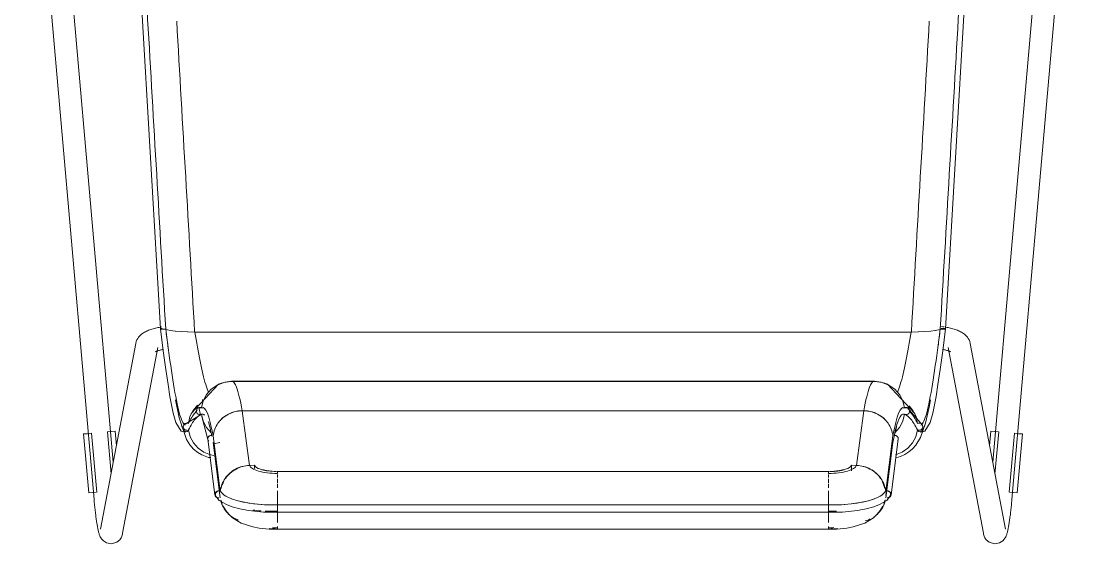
# Model space of a CAD drawing. Header units: millimetres. Extents: x 79795 to 317870, y -36033 to 97293.
# Drawn here: x 159532 to 160101, y 21990 to 22269 of the extents above; entities that cross this region are included whole.
import ezdxf

# ---------------------------------------------------------------- set-up
doc = ezdxf.new("R2010")
doc.units = ezdxf.units.MM
doc.header["$MEASUREMENT"] = 0
doc.layers.add('I-FURN', color=8, linetype='CONTINUOUS', lineweight=9)

msp = doc.modelspace()

# ---------------------------------------------------------------- linework, layer by layer
at = {"layer": 'I-FURN'}
for p, q in [((159532.19, 22456.9), (159571.14, 22013.58)), ((159581.43, 22033.6), (159544.15, 22457.95)), ((160089.34, 22457.95), (160052.04, 22033.45)), ((160062.34, 22013.58), (160101.29, 22456.9)), ((159606.62, 22104.87), (159587.34, 22436.77)), ((160026.86, 22104.87), (160046.15, 22436.77)), ((159599.23, 22103.59), (159599.79, 22103.85)), ((159599.79, 22103.85), (159600.36, 22104.08)), ((159600.36, 22104.08), (159600.95, 22104.3)), ((159600.95, 22104.3), (159601.54, 22104.51)), ((159601.54, 22104.51), (159602.14, 22104.7)), ((159602.14, 22104.7), (159602.76, 22104.88)), ((159602.76, 22104.88), (159603.39, 22105.06)), ((159603.39, 22105.06), (159604.03, 22105.22)), ((159604.03, 22105.22), (159604.69, 22105.37)), ((159604.69, 22105.37), (159605.36, 22105.51)), ((159605.36, 22105.51), (159606.04, 22105.65)), ((159606.04, 22105.65), (159606.73, 22105.77)), ((159606.62, 22104.87), (159606.69, 22104.92)), ((159606.69, 22104.92), (159606.63, 22104.87)), ((159606.63, 22104.86), (159608.18, 22093.01)), ((159606.73, 22105.77), (159607.43, 22105.89)), ((159607.16, 22105.01), (159606.87, 22104.97)), ((159606.87, 22104.97), (159607.16, 22105.01)), ((159606.89, 22104.76), (159607.19, 22104.72)), ((159607.19, 22104.72), (159606.89, 22104.76)), ((159607.54, 22105.05), (159607.16, 22105.01)), ((159607.16, 22105.01), (159607.54, 22105.05)), ((159607.19, 22104.72), (159607.58, 22104.68)), ((159607.57, 22104.68), (159607.19, 22104.72)), ((159608.03, 22104.66), (159607.57, 22104.68)), ((159607.58, 22104.68), (159608.03, 22104.66)), ((159608.03, 22104.66), (159608.52, 22104.65)), ((159608.52, 22104.65), (159608.03, 22104.66)), ((159608.52, 22104.65), (159609.02, 22104.66)), ((159609.02, 22104.66), (159608.52, 22104.65)), ((159609.02, 22104.66), (159609.49, 22104.68)), ((159609.49, 22104.68), (159609.02, 22104.66)), ((159609.49, 22104.68), (159610.39, 22104.28)), ((159610.39, 22104.28), (159609.49, 22104.68)), ((159610.39, 22104.28), (159612.14, 22103.91)), ((159612.13, 22103.91), (159610.39, 22104.28)), ((159612.14, 22103.91), (159614.64, 22103.6)), ((159614.6, 22103.6), (159612.14, 22103.91)), ((160018.85, 22103.6), (160021.34, 22103.91)), ((160021.34, 22103.91), (160018.88, 22103.6)), ((160021.34, 22103.91), (160023.09, 22104.28)), ((160023.09, 22104.28), (160021.35, 22103.91)), ((160023.09, 22104.28), (160023.99, 22104.68)), ((160023.99, 22104.68), (160023.09, 22104.28)), ((160023.99, 22104.68), (160024.46, 22104.66)), ((160024.46, 22104.66), (160023.99, 22104.68)), ((160024.46, 22104.66), (160024.96, 22104.65)), ((160024.96, 22104.65), (160024.46, 22104.66)), ((160025, 22105.08), (160024.5, 22105.08)), ((160024.5, 22105.08), (160025, 22105.08)), ((160025.33, 22106), (160024.61, 22106.1)), ((160024.96, 22104.65), (160025.45, 22104.66)), ((160025.46, 22104.66), (160024.96, 22104.65)), ((160025.49, 22105.07), (160025, 22105.08)), ((160025, 22105.08), (160025.49, 22105.07)), ((160026.86, 22104.86), (160025.3, 22093.01)), ((160026.05, 22105.89), (160025.33, 22106)), ((160025.45, 22104.66), (160025.91, 22104.68)), ((160025.91, 22104.68), (160025.46, 22104.66)), ((160025.94, 22105.05), (160025.49, 22105.07)), ((160025.49, 22105.07), (160025.94, 22105.05)), ((160025.91, 22104.68), (160026.29, 22104.72)), ((160026.3, 22104.72), (160025.91, 22104.68)), ((160026.32, 22105.01), (160025.94, 22105.05)), ((160025.94, 22105.05), (160026.32, 22105.01)), ((160026.29, 22104.72), (160026.59, 22104.76)), ((160026.6, 22104.76), (160026.3, 22104.72)), ((160026.61, 22104.97), (160026.32, 22105.01)), ((160026.32, 22105.01), (160026.61, 22104.97)), ((160026.59, 22104.76), (160026.78, 22104.81)), ((160026.79, 22104.81), (160026.6, 22104.76)), ((160026.79, 22104.92), (160026.61, 22104.97)), ((160026.61, 22104.97), (160026.8, 22104.92)), ((160027.45, 22105.65), (160026.75, 22105.77)), ((160026.78, 22104.81), (160026.86, 22104.86)), ((160026.86, 22104.87), (160026.79, 22104.92)), ((160026.86, 22104.87), (160026.79, 22104.81)), ((160026.8, 22104.92), (160026.86, 22104.87)), ((160028.13, 22105.51), (160027.45, 22105.65)), ((160028.8, 22105.37), (160028.13, 22105.51)), ((160029.45, 22105.22), (160028.8, 22105.37)), ((160030.1, 22105.06), (160029.45, 22105.22)), ((160030.73, 22104.88), (160030.1, 22105.06)), ((160031.34, 22104.7), (160030.73, 22104.88)), ((160031.95, 22104.51), (160031.34, 22104.7)), ((160032.54, 22104.3), (160031.95, 22104.51)), ((160033.12, 22104.08), (160032.54, 22104.3)), ((160033.69, 22103.85), (160033.12, 22104.08)), ((160034.25, 22103.59), (160033.69, 22103.85)), ((159593.69, 22098.01), (159594.06, 22098.9)), ((159594.06, 22098.9), (159594.49, 22099.69)), ((159594.49, 22099.69), (159594.98, 22100.38)), ((159594.98, 22100.38), (159595.49, 22100.98)), ((159595.49, 22100.98), (159596.01, 22101.49)), ((159596.01, 22101.49), (159596.54, 22101.95)), ((159596.54, 22101.95), (159597.07, 22102.35)), ((159597.07, 22102.35), (159597.61, 22102.71)), ((159597.61, 22102.71), (159598.15, 22103.03)), ((159598.15, 22103.03), (159598.68, 22103.32)), ((159598.68, 22103.32), (159599.23, 22103.59)), ((159617.69, 22103.36), (159614.63, 22103.6)), ((159614.64, 22103.6), (159617.74, 22103.36)), ((159617.74, 22103.36), (159621.27, 22103.21)), ((159621.21, 22103.21), (159617.74, 22103.36)), ((159621.27, 22103.21), (159625.04, 22103.15)), ((159624.96, 22103.15), (159621.27, 22103.21)), ((159625.04, 22103.15), (160008.44, 22103.15)), ((160007.34, 22103.15), (159625.04, 22103.15)), ((160008.44, 22103.15), (160012.21, 22103.21)), ((160012.21, 22103.21), (160008.52, 22103.15)), ((160012.21, 22103.21), (160015.75, 22103.36)), ((160015.75, 22103.36), (160012.27, 22103.21)), ((160015.75, 22103.36), (160018.85, 22103.6)), ((160018.85, 22103.6), (160015.79, 22103.36)), ((160034.8, 22103.32), (160034.25, 22103.59)), ((160035.34, 22103.03), (160034.8, 22103.32)), ((160035.88, 22102.71), (160035.34, 22103.03)), ((160036.41, 22102.35), (160035.88, 22102.71)), ((160036.95, 22101.95), (160036.41, 22102.35)), ((160037.48, 22101.49), (160036.95, 22101.95)), ((160038, 22100.98), (160037.48, 22101.49)), ((160038.51, 22100.38), (160038, 22100.98)), ((160038.99, 22099.69), (160038.51, 22100.38)), ((160039.43, 22098.9), (160038.99, 22099.69)), ((160039.79, 22098.01), (160039.43, 22098.9)), ((159593.43, 22097.02), (159574.62, 21997.73)), ((159586.41, 21995.49), (159605.22, 22094.79)), ((159593.43, 22097.02), (159593.69, 22098.01)), ((159604, 22092.56), (159604.03, 22092.57)), ((159604.03, 22092.57), (159604.1, 22092.61)), ((159604.1, 22092.61), (159604.19, 22092.66)), ((159604.19, 22092.66), (159604.34, 22092.74)), ((159604.34, 22092.74), (159604.54, 22092.82)), ((159604.54, 22092.82), (159604.77, 22092.92)), ((159604.77, 22092.92), (159605.04, 22093.02)), ((159605.04, 22093.02), (159605.34, 22093.13)), ((159605.34, 22093.13), (159605.68, 22093.23)), ((159605.68, 22093.23), (159606.04, 22093.34)), ((159606.04, 22093.34), (159606.44, 22093.45)), ((159606.44, 22093.45), (159606.86, 22093.56)), ((159606.86, 22093.56), (159607.3, 22093.66)), ((159607.3, 22093.66), (159607.77, 22093.76)), ((159607.77, 22093.76), (159608.27, 22093.86)), ((159608.18, 22093.01), (159609.54, 22083.08)), ((160025.3, 22093.01), (160023.95, 22083.08)), ((160025.71, 22093.76), (160025.22, 22093.86)), ((160026.18, 22093.66), (160025.71, 22093.76)), ((160026.63, 22093.56), (160026.18, 22093.66)), ((160027.05, 22093.45), (160026.63, 22093.56)), ((160027.44, 22093.34), (160027.05, 22093.45)), ((160027.81, 22093.23), (160027.44, 22093.34)), ((160028.14, 22093.13), (160027.81, 22093.23)), ((160028.45, 22093.02), (160028.14, 22093.13)), ((160028.26, 22094.79), (160047.07, 21995.49)), ((160028.72, 22092.92), (160028.45, 22093.02)), ((160028.95, 22092.82), (160028.72, 22092.92)), ((160029.14, 22092.74), (160028.95, 22092.82)), ((160029.3, 22092.66), (160029.14, 22092.74)), ((160029.38, 22092.61), (160029.3, 22092.66)), ((160029.46, 22092.57), (160029.38, 22092.61)), ((160029.48, 22092.56), (160029.46, 22092.57)), ((160040.05, 22097.02), (160039.79, 22098.01)), ((160058.86, 21997.73), (160040.05, 22097.02)), ((159609.54, 22083.08), (159610.72, 22075.06)), ((160023.95, 22083.08), (160022.77, 22075.06)), ((159636.67, 22074.63), (159641.14, 22076.36)), ((159636.99, 22074.8), (159640.56, 22076.17)), ((159640.56, 22076.17), (159636.99, 22074.81)), ((159637.77, 22075.23), (159639.7, 22075.93)), ((159644.35, 22076.65), (159640.56, 22076.17)), ((159640.56, 22076.17), (159644.35, 22076.64)), ((159641.14, 22076.36), (159644.89, 22076.8)), ((159644.35, 22076.65), (159989.13, 22076.65)), ((159989.13, 22076.65), (159644.35, 22076.65)), ((159683.8, 22076.8), (159644.89, 22076.8)), ((159988.6, 22076.8), (159683.8, 22076.8)), ((159992.34, 22076.36), (159988.6, 22076.8)), ((159992.93, 22076.17), (159989.13, 22076.65)), ((159989.13, 22076.64), (159992.92, 22076.17)), ((159996.81, 22074.63), (159992.34, 22076.36)), ((159992.92, 22076.17), (159996.49, 22074.8)), ((159996.5, 22074.81), (159992.93, 22076.17)), ((159995.71, 22075.23), (159993.79, 22075.93)), ((159610.72, 22075.06), (159611.75, 22068.74)), ((159623.17, 22059.53), (159637.77, 22075.23)), ((159631.34, 22069.76), (159629.59, 22066.37)), ((159629.6, 22066.37), (159631.35, 22069.76)), ((159633.85, 22072.64), (159631.34, 22069.76)), ((159631.35, 22069.76), (159633.86, 22072.63)), ((159636.99, 22074.81), (159633.85, 22072.64)), ((159633.86, 22072.63), (159636.99, 22074.8)), ((160010.31, 22059.53), (159995.71, 22075.23)), ((159996.49, 22074.8), (159999.63, 22072.63)), ((159999.63, 22072.64), (159996.5, 22074.81)), ((160002.14, 22069.76), (159999.63, 22072.64)), ((159999.63, 22072.63), (160002.14, 22069.76)), ((160002.14, 22069.76), (160003.89, 22066.37)), ((160003.89, 22066.37), (160002.14, 22069.76)), ((160022.77, 22075.06), (160021.73, 22068.74)), ((159611.75, 22068.74), (159613.56, 22059.73)), ((159614.73, 22066.95), (159616.64, 22057.29)), ((159626.52, 22064.04), (159624.11, 22061.2)), ((159624.12, 22061.2), (159626.52, 22064.04)), ((159629.59, 22066.37), (159628.7, 22062.66)), ((160004.79, 22062.66), (160003.89, 22066.37)), ((160018.02, 22062.89), (160018.75, 22066.95)), ((160021.73, 22068.74), (160019.93, 22059.73)), ((159613.56, 22059.73), (159614.96, 22054.73)), ((159619.06, 22053.34), (159628.45, 22059.05)), ((159624.11, 22061.2), (159622.47, 22057.88)), ((159622.48, 22057.88), (159624.12, 22061.2)), ((159625.86, 22060.9), (159625.93, 22061.39)), ((159625.92, 22061.39), (159625.86, 22060.9)), ((159625.93, 22060.41), (159625.86, 22060.9)), ((159625.86, 22060.9), (159625.92, 22060.41)), ((159626.11, 22061.85), (159625.92, 22061.39)), ((159625.92, 22060.41), (159626.11, 22059.95)), ((159625.93, 22061.39), (159626.12, 22061.85)), ((159626.12, 22059.95), (159625.93, 22060.41)), ((159626.41, 22062.26), (159626.11, 22061.85)), ((159626.11, 22059.95), (159626.41, 22059.55)), ((159626.12, 22061.85), (159626.41, 22062.26)), ((159626.41, 22059.55), (159626.12, 22059.95)), ((159626.41, 22062.26), (159626.79, 22062.57)), ((159626.79, 22062.57), (159626.41, 22062.26)), ((159626.79, 22059.23), (159626.41, 22059.55)), ((159626.41, 22059.55), (159626.79, 22059.23)), ((159626.79, 22062.57), (159627.24, 22062.77)), ((159627.24, 22062.77), (159626.79, 22062.57)), ((159627.24, 22059.03), (159626.79, 22059.23)), ((159626.79, 22059.23), (159627.24, 22059.03)), ((159626.89, 22062.62), (159629.77, 22062.67)), ((159627.18, 22062.76), (159628.02, 22058.87)), ((159627.73, 22062.86), (159627.24, 22062.77)), ((159627.24, 22062.77), (159627.73, 22062.85)), ((159627.73, 22058.95), (159627.24, 22059.03)), ((159627.24, 22059.03), (159627.73, 22058.95)), ((159628.23, 22062.82), (159627.73, 22062.86)), ((159627.73, 22062.85), (159628.23, 22062.81)), ((159628.23, 22058.99), (159627.73, 22058.95)), ((159627.73, 22058.95), (159628.23, 22058.99)), ((159628.7, 22062.66), (159628.23, 22062.82)), ((159628.23, 22062.81), (159628.7, 22062.65)), ((159628.7, 22059.15), (159628.23, 22058.99)), ((159628.23, 22058.99), (159628.7, 22059.15)), ((159628.7, 22059.15), (159629.59, 22055.43)), ((159629.06, 22057.3), (159628.73, 22059.17)), ((159643.07, 22059.25), (159639.96, 22057.18)), ((159646.62, 22060.57), (159643.07, 22059.25)), ((159650.39, 22061.05), (159646.62, 22060.57)), ((159654.25, 22031.77), (159650.39, 22061.05)), ((159650.39, 22061.05), (159983.1, 22061.05)), ((159983.1, 22061.05), (159650.39, 22061.05)), ((159983.1, 22061.05), (159979.24, 22031.77)), ((159986.87, 22060.57), (159983.1, 22061.05)), ((159990.41, 22059.25), (159986.87, 22060.57)), ((159993.53, 22057.18), (159990.41, 22059.25)), ((160006.6, 22062.62), (160003.72, 22062.67)), ((160003.89, 22055.43), (160004.79, 22059.15)), ((160004.78, 22062.65), (160005.25, 22062.81)), ((160005.25, 22058.99), (160004.78, 22059.15)), ((160005.26, 22062.82), (160004.79, 22062.66)), ((160004.79, 22059.15), (160005.26, 22058.99)), ((160005.46, 22058.87), (160005.03, 22059.05)), ((160005.25, 22062.81), (160005.75, 22062.85)), ((160005.75, 22058.95), (160005.25, 22058.99)), ((160005.75, 22062.86), (160005.26, 22062.82)), ((160005.26, 22058.99), (160005.75, 22058.95)), ((160006.25, 22062.77), (160005.75, 22062.86)), ((160005.75, 22062.85), (160006.24, 22062.77)), ((160006.24, 22059.03), (160005.75, 22058.95)), ((160005.75, 22058.95), (160006.25, 22059.03)), ((160006.24, 22062.77), (160006.69, 22062.57)), ((160006.69, 22059.23), (160006.24, 22059.03)), ((160006.7, 22062.57), (160006.25, 22062.77)), ((160006.25, 22059.03), (160006.7, 22059.23)), ((160014.42, 22053.34), (160006.3, 22062.76)), ((160006.69, 22062.57), (160007.08, 22062.26)), ((160007.08, 22059.55), (160006.69, 22059.23)), ((160007.08, 22062.26), (160006.7, 22062.57)), ((160006.7, 22059.23), (160007.08, 22059.55)), ((160007.08, 22062.26), (160007.37, 22061.85)), ((160007.37, 22061.85), (160007.08, 22062.26)), ((160007.37, 22059.95), (160007.08, 22059.55)), ((160007.08, 22059.55), (160007.37, 22059.95)), ((160009.37, 22061.2), (160007.37, 22063.66)), ((160007.37, 22061.85), (160007.56, 22061.39)), ((160007.56, 22061.39), (160007.37, 22061.85)), ((160007.56, 22060.41), (160007.37, 22059.95)), ((160007.37, 22059.95), (160007.56, 22060.41)), ((160007.39, 22063.63), (160009.36, 22061.2)), ((160007.56, 22061.39), (160007.62, 22060.9)), ((160007.63, 22060.9), (160007.56, 22061.39)), ((160007.62, 22060.9), (160007.56, 22060.41)), ((160007.56, 22060.41), (160007.63, 22060.9)), ((160009.36, 22061.2), (160011, 22057.88)), ((160011.01, 22057.88), (160009.37, 22061.2)), ((160016.12, 22054.36), (160018.02, 22062.89)), ((160019.93, 22059.73), (160018.52, 22054.73)), ((159614.96, 22054.73), (159617.73, 22050.09)), ((159616.64, 22057.29), (159620.63, 22045.57)), ((159618.92, 22052.97), (159618.86, 22052.48)), ((159618.87, 22052.48), (159618.93, 22052.97)), ((159619.11, 22053.43), (159618.92, 22052.97)), ((159618.93, 22052.97), (159619.11, 22053.43)), ((159619.11, 22053.43), (159619.4, 22053.83)), ((159619.39, 22053.83), (159619.11, 22053.43)), ((159619.77, 22054.15), (159619.39, 22053.83)), ((159619.4, 22053.83), (159619.78, 22054.15)), ((159620.22, 22054.36), (159619.77, 22054.15)), ((159619.78, 22054.15), (159620.23, 22054.35)), ((159620.71, 22054.45), (159620.22, 22054.36)), ((159620.23, 22054.35), (159620.72, 22054.44)), ((159621.21, 22054.42), (159620.71, 22054.45)), ((159620.72, 22054.44), (159621.21, 22054.42)), ((159621.21, 22054.42), (159621.69, 22054.26)), ((159621.69, 22054.27), (159621.21, 22054.42)), ((159621.69, 22054.26), (159622.48, 22057.88)), ((159622.47, 22057.88), (159621.69, 22054.27)), ((159632.02, 22045.69), (159629.06, 22057.3)), ((159629.59, 22055.43), (159631.34, 22052.04)), ((159639.96, 22057.18), (159637.47, 22054.44)), ((159996.02, 22054.44), (159993.53, 22057.18)), ((160002.14, 22052.04), (160003.89, 22055.43)), ((160011, 22057.88), (160011.79, 22054.26)), ((160011.79, 22054.27), (160011.01, 22057.88)), ((160012.27, 22054.42), (160011.79, 22054.27)), ((160011.79, 22054.26), (160012.27, 22054.42)), ((160012.77, 22054.45), (160012.27, 22054.42)), ((160012.27, 22054.42), (160012.77, 22054.44)), ((160013.26, 22054.36), (160012.77, 22054.45)), ((160012.77, 22054.44), (160013.26, 22054.35)), ((160013.71, 22054.15), (160013.26, 22054.36)), ((160013.26, 22054.35), (160013.71, 22054.15)), ((160013.45, 22046.74), (160016.12, 22054.36)), ((160013.71, 22054.15), (160014.09, 22053.83)), ((160014.09, 22053.83), (160013.71, 22054.15)), ((160014.09, 22053.83), (160014.38, 22053.43)), ((160014.38, 22053.43), (160014.09, 22053.83)), ((160014.27, 22053.61), (160014.4, 22053.4)), ((160014.38, 22053.43), (160014.56, 22052.97)), ((160014.56, 22052.97), (160014.38, 22053.43)), ((160014.56, 22052.97), (160014.62, 22052.48)), ((160014.62, 22052.48), (160014.56, 22052.97)), ((160018.52, 22054.73), (160015.75, 22050.09)), ((159565.57, 22048.6), (159567.61, 22048.77)), ((159568.33, 22017.18), (159565.57, 22048.6)), ((159567.61, 22048.77), (159569.67, 22048.96)), ((159572.56, 22017.56), (159569.8, 22048.97)), ((159578.25, 22049.71), (159580.22, 22027.23)), ((159578.37, 22049.72), (159580.43, 22049.9)), ((159580.43, 22049.9), (159582.48, 22050.08)), ((159583.17, 22042.19), (159582.48, 22050.08)), ((159617.73, 22050.09), (159619.92, 22049.56)), ((159618.86, 22052.48), (159618.94, 22052)), ((159618.94, 22052), (159618.87, 22052.48)), ((159619.14, 22051.54), (159618.94, 22052)), ((159618.94, 22052), (159619.13, 22051.54)), ((159619.13, 22051.54), (159619.43, 22051.15)), ((159619.44, 22051.15), (159619.14, 22051.54)), ((159619.43, 22051.15), (159619.82, 22050.84)), ((159619.82, 22050.84), (159619.44, 22051.15)), ((159620.28, 22050.65), (159619.82, 22050.84)), ((159619.82, 22050.84), (159620.28, 22050.65)), ((159619.92, 22049.56), (159620.83, 22049.86)), ((159620.77, 22050.57), (159620.28, 22050.65)), ((159620.28, 22050.65), (159620.77, 22050.57)), ((159621.74, 22050.78), (159621.27, 22050.62)), ((159621.27, 22050.61), (159621.74, 22050.78)), ((159621.74, 22050.78), (159622.64, 22047.15)), ((159622.64, 22047.15), (159624.38, 22043.83)), ((159631.34, 22052.04), (159633.85, 22049.17)), ((159632.25, 22046.91), (159632.06, 22046.47)), ((159632.55, 22047.29), (159632.25, 22046.91)), ((159632.93, 22047.59), (159632.55, 22047.29)), ((159633.38, 22047.79), (159632.93, 22047.59)), ((159633.87, 22047.86), (159633.38, 22047.79)), ((159634.37, 22047.83), (159633.87, 22047.86)), ((159634.84, 22047.67), (159638.68, 22017.97)), ((159998.65, 22047.67), (159994.8, 22017.97)), ((159999.88, 22049.63), (159998.5, 22043.34)), ((159999.61, 22047.86), (159999.12, 22047.83)), ((160000.1, 22047.79), (159999.61, 22047.86)), ((159999.63, 22049.17), (160002.14, 22052.04)), ((160000.63, 22052.07), (159999.88, 22049.63)), ((160000.56, 22047.59), (160000.1, 22047.79)), ((160000.94, 22047.29), (160000.56, 22047.59)), ((160001.23, 22046.91), (160000.94, 22047.29)), ((160001.42, 22046.47), (160001.23, 22046.91)), ((160009.1, 22043.83), (160010.84, 22047.15)), ((160010.84, 22047.15), (160011.74, 22050.78)), ((160012.21, 22050.62), (160011.74, 22050.78)), ((160011.74, 22050.78), (160012.22, 22050.61)), ((160012.71, 22050.57), (160012.21, 22050.62)), ((160012.22, 22050.61), (160012.71, 22050.57)), ((160013.57, 22049.56), (160012.65, 22049.86)), ((160013.21, 22050.65), (160012.71, 22050.57)), ((160012.71, 22050.57), (160013.21, 22050.65)), ((160013.66, 22050.84), (160013.21, 22050.65)), ((160013.21, 22050.65), (160013.66, 22050.84)), ((160015.75, 22050.09), (160013.57, 22049.56)), ((160014.05, 22051.15), (160013.66, 22050.84)), ((160013.66, 22050.84), (160014.05, 22051.15)), ((160014.35, 22051.54), (160014.05, 22051.15)), ((160014.05, 22051.15), (160014.35, 22051.54)), ((160014.54, 22052), (160014.35, 22051.54)), ((160014.35, 22051.54), (160014.55, 22052)), ((160014.62, 22052.48), (160014.54, 22052)), ((160014.55, 22052), (160014.62, 22052.48)), ((160051.01, 22050.08), (160050.31, 22042.19)), ((160051.01, 22050.08), (160053.05, 22049.9)), ((160053.05, 22049.9), (160055.12, 22049.72)), ((160053.25, 22027.1), (160055.24, 22049.71)), ((160063.69, 22048.97), (160060.93, 22017.56)), ((160063.81, 22048.96), (160065.87, 22048.77)), ((160067.92, 22048.6), (160065.16, 22017.18)), ((160065.87, 22048.77), (160067.92, 22048.6)), ((159620.63, 22045.57), (159622.44, 22042.75)), ((159622.44, 22042.75), (159624.43, 22040.51)), ((159624.38, 22043.83), (159626.86, 22041)), ((159632.06, 22046.47), (159631.99, 22046)), ((159631.99, 22046), (159632.06, 22045.53)), ((159635.86, 22015.99), (159632.01, 22045.77)), ((159632.06, 22045.53), (159632.25, 22045.09)), ((159632.25, 22045.09), (159632.54, 22044.7)), ((159638.7, 22014.43), (159634.86, 22044.12)), ((159634.98, 22043.34), (159638.47, 22044.03)), ((159998.63, 22044.12), (159994.78, 22014.43)), ((160001.48, 22045.77), (159997.62, 22015.99)), ((160001.24, 22045.09), (160001.42, 22045.53)), ((160001.49, 22046), (160001.42, 22046.47)), ((160001.42, 22045.53), (160001.49, 22046)), ((160007.41, 22041.77), (160006.69, 22041.07)), ((160006.7, 22041.07), (160009.1, 22043.83)), ((160009.21, 22040.66), (160010.95, 22042.62)), ((160010.95, 22042.62), (160013.45, 22046.74)), ((159624.43, 22040.51), (159626.6, 22038.73)), ((159626.6, 22038.73), (159628.87, 22037.39)), ((159626.86, 22041), (159629.95, 22038.83)), ((159628.87, 22037.39), (159632.47, 22036.09)), ((159629.95, 22038.83), (159633.46, 22037.43)), ((159632.47, 22036.09), (159633.61, 22035.94)), ((159635.21, 22037.06), (159633.61, 22037.4)), ((159633.61, 22037.39), (159635.2, 22037.06)), ((160000.02, 22037.43), (160003.54, 22038.83)), ((160000.16, 22035.91), (160002.67, 22036.57)), ((160002.67, 22036.57), (160005.04, 22037.6)), ((160003.54, 22038.83), (160006.62, 22041)), ((160005.04, 22037.6), (160007.23, 22038.98)), ((160007.23, 22038.98), (160009.21, 22040.66)), ((159656.96, 22031.84), (159654.25, 22031.77)), ((159656.96, 22031.84), (159656.96, 22030.17)), ((159657.6, 22030.98), (159656.96, 22031.84)), ((159658.95, 22030.19), (159657.6, 22030.98)), ((159660.94, 22029.52), (159658.95, 22030.19)), ((159974.53, 22030.19), (159972.55, 22029.52)), ((159975.88, 22030.98), (159974.53, 22030.19)), ((159976.52, 22031.84), (159975.88, 22030.98)), ((159976.52, 22028.83), (159976.52, 22031.84)), ((159979.24, 22031.77), (159976.52, 22031.84)), ((159663.43, 22029.01), (159660.94, 22029.52)), ((159666.28, 22028.69), (159663.43, 22029.01)), ((159669.32, 22028.58), (159666.28, 22028.69)), ((159964.17, 22028.58), (159669.32, 22028.58)), ((159669.32, 22028.52), (159964.17, 22028.52)), ((159669.32, 22025.26), (159669.32, 22026.99)), ((159669.32, 22022.21), (159669.32, 22024.67)), ((159967.2, 22028.69), (159964.17, 22028.58)), ((159964.17, 22026.99), (159964.17, 22025.26)), ((159964.17, 22024.67), (159964.17, 22022.21)), ((159970.06, 22029.01), (159967.2, 22028.69)), ((159972.55, 22029.52), (159970.06, 22029.01)), ((159637.93, 22020.4), (159638.25, 22017.96)), ((159669.32, 22019.84), (159669.32, 22021.68)), ((159964.17, 22021.68), (159964.17, 22019.84)), ((159995.55, 22020.4), (159994.93, 22015.62)), ((159570.37, 22017.36), (159568.33, 22017.18)), ((159572.43, 22017.55), (159570.37, 22017.36)), ((159571.15, 22013.42), (159571.14, 22013.58)), ((159571.22, 22012.67), (159571.15, 22013.42)), ((159636.22, 22015.49), (159638.11, 22013.11)), ((159638.11, 22013.11), (159641.94, 22010.8)), ((159644.65, 22013.95), (159648.08, 22012.85)), ((159648.08, 22012.85), (159652.52, 22011.88)), ((159669.32, 22014.66), (159669.32, 22018.21)), ((159669.32, 22014.65), (159669.32, 22010.65)), ((159669.32, 22010.65), (159669.32, 22014.46)), ((159964.17, 22018.21), (159964.17, 22014.66)), ((159964.17, 22010.65), (159964.17, 22014.65)), ((159964.17, 22014.46), (159964.17, 22010.65)), ((159982, 22012.08), (159985.5, 22012.88)), ((159985.5, 22012.88), (159988.33, 22013.76)), ((159988.33, 22013.76), (159988.84, 22013.95)), ((159995.37, 22013.11), (159991.54, 22010.8)), ((159997.26, 22015.49), (159995.37, 22013.11)), ((160063.12, 22017.36), (160061.05, 22017.55)), ((160062.26, 22012.67), (160062.33, 22013.42)), ((160062.33, 22013.42), (160062.34, 22013.58)), ((160065.16, 22017.18), (160063.12, 22017.36)), ((159571.29, 22011.92), (159571.22, 22012.67)), ((159571.36, 22011.17), (159571.29, 22011.92)), ((159571.44, 22010.43), (159571.36, 22011.17)), ((159571.51, 22009.69), (159571.44, 22010.43)), ((159571.59, 22008.95), (159571.51, 22009.69)), ((159571.67, 22008.23), (159571.59, 22008.95)), ((159571.75, 22007.51), (159571.67, 22008.23)), ((159571.84, 22006.8), (159571.75, 22007.51)), ((159640.25, 22010), (159641.58, 22007.73)), ((159641.58, 22007.73), (159643.25, 22005.66)), ((159641.94, 22010.8), (159645.11, 22009.61)), ((159645.11, 22009.61), (159649.15, 22008.53)), ((159649.15, 22008.53), (159653.87, 22007.66)), ((159652.52, 22011.88), (159656.53, 22011.29)), ((159653.87, 22007.66), (159661.76, 22006.87)), ((159656.53, 22011.29), (159663.09, 22010.76)), ((159663.09, 22010.76), (159669.32, 22010.68)), ((159964.17, 22010.68), (159669.32, 22010.68)), ((159669.32, 22010.57), (159669.32, 22010.34)), ((159669.32, 22006.72), (159669.32, 22010.57)), ((159669.32, 22010.34), (159669.32, 22010.01)), ((159669.32, 22010.01), (159669.32, 22009.6)), ((159669.32, 22009.6), (159669.32, 22009.12)), ((159669.32, 22009.12), (159669.32, 22008.62)), ((159669.32, 22008.62), (159669.32, 22008.13)), ((159669.32, 22008.13), (159669.32, 22007.68)), ((159669.32, 22007.68), (159669.32, 22007.29)), ((159669.32, 22007.29), (159669.32, 22006.98)), ((159964.17, 22010.68), (159970.58, 22010.77)), ((159964.17, 22010.57), (159964.17, 22010.67)), ((159964.17, 22010.67), (159964.17, 22006.72)), ((159964.17, 22010.34), (159964.17, 22010.57)), ((159964.17, 22010.01), (159964.17, 22010.34)), ((159964.17, 22009.6), (159964.17, 22010.01)), ((159964.17, 22009.12), (159964.17, 22009.6)), ((159964.17, 22008.62), (159964.17, 22009.12)), ((159964.17, 22008.13), (159964.17, 22008.62)), ((159964.17, 22007.68), (159964.17, 22008.13)), ((159964.17, 22007.29), (159964.17, 22007.68)), ((159964.17, 22006.98), (159964.17, 22007.29)), ((159970.58, 22010.77), (159976.57, 22011.25)), ((159979.62, 22007.66), (159971.73, 22006.87)), ((159976.57, 22011.25), (159982, 22012.08)), ((159984.33, 22008.53), (159979.62, 22007.66)), ((159988.37, 22009.61), (159984.33, 22008.53)), ((159991.54, 22010.8), (159988.37, 22009.61)), ((159991.91, 22007.73), (159990.24, 22005.66)), ((159993.24, 22010), (159991.91, 22007.73)), ((160061.65, 22006.8), (160061.73, 22007.51)), ((160061.73, 22007.51), (160061.81, 22008.23)), ((160061.81, 22008.23), (160061.89, 22008.95)), ((160061.89, 22008.95), (160061.97, 22009.69)), ((160061.97, 22009.69), (160062.05, 22010.43)), ((160062.05, 22010.43), (160062.12, 22011.17)), ((160062.12, 22011.17), (160062.19, 22011.92)), ((160062.19, 22011.92), (160062.26, 22012.67)), ((159571.92, 22006.1), (159571.84, 22006.8)), ((159572.01, 22005.41), (159571.92, 22006.1)), ((159572.09, 22004.74), (159572.01, 22005.41)), ((159572.18, 22004.07), (159572.09, 22004.74)), ((159572.27, 22003.42), (159572.18, 22004.07)), ((159572.36, 22002.79), (159572.27, 22003.42)), ((159572.45, 22002.17), (159572.36, 22002.79)), ((159572.54, 22001.57), (159572.45, 22002.17)), ((159572.63, 22000.98), (159572.54, 22001.57)), ((159643.25, 22005.66), (159645.23, 22003.82)), ((159645.23, 22003.82), (159649.94, 22000.95)), ((159661.76, 22006.87), (159669.32, 22006.72)), ((159669.32, 22006.98), (159669.32, 22006.79)), ((159669.32, 22006.96), (159669.32, 22003.94)), ((159669.32, 22003.95), (159669.32, 22006.96)), ((159669.32, 22006.79), (159669.32, 22006.72)), ((159669.32, 22006.72), (159964.17, 22006.72)), ((159669.32, 22001.2), (159669.32, 22003.78)), ((159964.17, 22006.79), (159964.17, 22006.98)), ((159964.17, 22003.94), (159964.17, 22006.96)), ((159964.17, 22006.96), (159964.17, 22003.95)), ((159971.73, 22006.87), (159964.17, 22006.72)), ((159964.17, 22006.72), (159964.17, 22006.79)), ((159964.17, 22003.78), (159964.17, 22001.2)), ((159988.26, 22003.82), (159983.54, 22000.95)), ((159990.24, 22005.66), (159988.26, 22003.82)), ((160060.85, 22000.98), (160060.94, 22001.57)), ((160060.94, 22001.57), (160061.03, 22002.17)), ((160061.03, 22002.17), (160061.12, 22002.79)), ((160061.12, 22002.79), (160061.21, 22003.42)), ((160061.21, 22003.42), (160061.3, 22004.07)), ((160061.3, 22004.07), (160061.39, 22004.74)), ((160061.39, 22004.74), (160061.48, 22005.41)), ((160061.48, 22005.41), (160061.56, 22006.1)), ((160061.56, 22006.1), (160061.65, 22006.8)), ((159572.73, 22000.41), (159572.63, 22000.98)), ((159572.82, 21999.86), (159572.73, 22000.41)), ((159572.91, 21999.33), (159572.82, 21999.86)), ((159573.01, 21998.82), (159572.91, 21999.33)), ((159573.1, 21998.32), (159573.01, 21998.82)), ((159573.2, 21997.84), (159573.1, 21998.32)), ((159573.29, 21997.38), (159573.2, 21997.84)), ((159573.39, 21996.94), (159573.29, 21997.38)), ((159573.49, 21996.51), (159573.39, 21996.94)), ((159573.6, 21996.1), (159573.49, 21996.51)), ((159573.7, 21995.7), (159573.6, 21996.1)), ((159573.82, 21995.3), (159573.7, 21995.7)), ((159649.94, 22000.95), (159656.09, 21998.93)), ((159656.09, 21998.93), (159659.59, 21998.28)), ((159659.59, 21998.28), (159664.8, 21997.76)), ((159664.8, 21997.76), (159669.32, 21997.68)), ((159669.32, 21997.7), (159669.32, 21999.17)), ((159669.32, 21997.85), (159669.32, 21997.68)), ((159669.32, 21997.68), (159964.17, 21997.68)), ((159964.17, 21999.17), (159964.17, 21997.7)), ((159964.17, 21997.68), (159964.17, 21997.85)), ((159968.69, 21997.76), (159964.17, 21997.68)), ((159973.9, 21998.28), (159968.69, 21997.76)), ((159977.39, 21998.93), (159973.9, 21998.28)), ((159983.54, 22000.95), (159977.39, 21998.93)), ((160059.67, 21995.3), (160059.78, 21995.7)), ((160059.78, 21995.7), (160059.89, 21996.1)), ((160059.89, 21996.1), (160059.99, 21996.51)), ((160059.99, 21996.51), (160060.09, 21996.94)), ((160060.09, 21996.94), (160060.19, 21997.38)), ((160060.19, 21997.38), (160060.29, 21997.84)), ((160060.29, 21997.84), (160060.38, 21998.32)), ((160060.38, 21998.32), (160060.48, 21998.82)), ((160060.48, 21998.82), (160060.57, 21999.33)), ((160060.57, 21999.33), (160060.67, 21999.86)), ((160060.67, 21999.86), (160060.76, 22000.41)), ((160060.76, 22000.41), (160060.85, 22000.98)), ((159573.94, 21994.91), (159573.82, 21995.3)), ((159574.09, 21994.5), (159573.94, 21994.91)), ((159574.25, 21994.07), (159574.09, 21994.5)), ((159574.47, 21993.6), (159574.25, 21994.07)), ((159574.77, 21993.04), (159574.47, 21993.6)), ((159575.25, 21992.33), (159574.77, 21993.04)), ((159576.11, 21991.43), (159575.25, 21992.33)), ((159577.76, 21990.39), (159576.11, 21991.43)), ((159580.52, 21989.9), (159577.76, 21990.39)), ((159583.27, 21990.74), (159580.52, 21989.9)), ((159583.27, 21990.74), (159584.85, 21992.06)), ((159584.85, 21992.06), (159585.6, 21993.14)), ((159585.6, 21993.14), (159585.97, 21993.94)), ((159585.97, 21993.94), (159586.19, 21994.56)), ((159586.19, 21994.56), (159586.32, 21995.08)), ((159586.32, 21995.08), (159586.41, 21995.49)), ((160047.16, 21995.08), (160047.07, 21995.49)), ((160047.3, 21994.56), (160047.16, 21995.08)), ((160047.51, 21993.94), (160047.3, 21994.56)), ((160047.89, 21993.14), (160047.51, 21993.94)), ((160048.63, 21992.06), (160047.89, 21993.14)), ((160050.21, 21990.74), (160048.63, 21992.06)), ((160050.21, 21990.74), (160052.96, 21989.9)), ((160052.96, 21989.9), (160055.72, 21990.39)), ((160055.72, 21990.39), (160057.38, 21991.43)), ((160057.38, 21991.43), (160058.23, 21992.33)), ((160058.23, 21992.33), (160058.71, 21993.04)), ((160058.71, 21993.04), (160059.01, 21993.6)), ((160059.01, 21993.6), (160059.23, 21994.07)), ((160059.23, 21994.07), (160059.4, 21994.5)), ((160059.4, 21994.5), (160059.54, 21994.91)), ((160059.54, 21994.91), (160059.67, 21995.3))]:
    msp.add_line(p, q, dxfattribs=at)
for centre, major_axis, ratio, start_param, end_param in [((159650.52, 22045.98), (15.78, 0), 0.955139, 1.579038, 2.545717), ((159982.97, 22045.98), (15.78, 0), 0.955139, 0.595876, 1.562553), ((159650.52, 22045.98), (15.78, 0), 0.955139, 2.545839, 2.787386), ((159982.97, 22045.98), (15.78, 0), 0.955139, 0.354206, 0.595753), ((159633.96, 22046), (1.96, 0), 0.955139, 1.359855, 3.903556), ((159650.52, 22045.98), (15.78, 0), 0.955139, 2.787556, 3.029056), ((159982.97, 22045.98), (15.78, 0), 0.955139, 0.112537, 0.354036), ((159999.53, 22046), (1.96, 0), 0.955139, 5.775592, 8.064923), ((159669.32, 22013.43), (0, 15.75), 0.000004, 0.290246, 0.472486), ((159964.17, 22013.43), (0, 15.75), 0.000004, 5.8107, 5.99294), ((159669.32, 22001.96), (12.4, 0), 0.287441, 4.492176, 4.712389), ((159964.17, 22001.96), (12.4, 0), 0.287441, 4.712389, 4.950404)]:
    msp.add_ellipse(centre, major_axis=major_axis, ratio=ratio, start_param=start_param, end_param=end_param, dxfattribs=at)
for points in [[(159590.17, 22436.68), (159593.39, 22381.27), (159599.83, 22270.51), (159606.27, 22159.91), (159609.49, 22104.68)], [(160043.31, 22436.68), (160040.09, 22381.27), (160033.65, 22270.51), (160027.21, 22159.91), (160023.99, 22104.68)], [(159624.96, 22103.15), (159621.77, 22158.51), (159618.57, 22213.93), (159615.38, 22269.39)], [(160018.11, 22269.39), (160014.91, 22213.93), (160011.72, 22158.51), (160008.52, 22103.15)], [(159610.69, 22095.31), (159610.3, 22098.41), (159609.9, 22101.54), (159609.51, 22104.67)], [(160022.82, 22095.51), (160023.2, 22098.54), (160023.59, 22101.61), (160023.98, 22104.67)], [(159644.89, 22076.8), (159644.71, 22076.8), (159644.53, 22076.75), (159644.35, 22076.64)], [(159989.13, 22076.64), (159988.96, 22076.75), (159988.78, 22076.8), (159988.6, 22076.8)], [(159629.26, 22065.72), (159629.2, 22066.18), (159629.15, 22066.65), (159629.09, 22067.12)], [(159634.84, 22047.67), (159633.82, 22053.17), (159631.77, 22061.23), (159629.72, 22063.2), (159628.7, 22062.65)], [(159630.33, 22058.73), (159629.79, 22059.3), (159629.25, 22059.44), (159628.7, 22059.15)], [(159998.65, 22047.67), (159999.67, 22053.17), (160001.71, 22061.23), (160003.76, 22063.2), (160004.78, 22062.65)], [(159634.21, 22047.46), (159633.55, 22050.58), (159632.89, 22053.5), (159632.24, 22055.23)], [(159654.25, 22031.77), (159652.95, 22031.73), (159650.45, 22031.37), (159646.85, 22029.96), (159643.7, 22027.77), (159641.18, 22024.93), (159639.41, 22021.59), (159638.83, 22019.21), (159638.68, 22017.97)], [(159669.32, 22027.46), (159667.42, 22027.48), (159663.69, 22027.75), (159658.89, 22028.71), (159655.57, 22030.1), (159654.62, 22031.2), (159654.49, 22031.76)], [(159978.99, 22031.76), (159978.73, 22030.64), (159975.35, 22028.48), (159967.96, 22027.51), (159964.17, 22027.46)], [(159994.8, 22017.97), (159994.65, 22019.21), (159994.07, 22021.59), (159992.31, 22024.93), (159989.78, 22027.77), (159986.63, 22029.96), (159983.03, 22031.37), (159980.53, 22031.73), (159979.24, 22031.77)], [(159660.94, 22029.47), (159663, 22028.92), (159665.71, 22028.64), (159668.48, 22028.54)], [(159965.01, 22028.53), (159967.79, 22028.59), (159970.93, 22028.86), (159972.55, 22029.47)], [(159639.14, 22019.49), (159639.46, 22020.87), (159639.96, 22022.24), (159640.66, 22023.5)], [(159992.82, 22023.48), (159993.51, 22022.22), (159993.92, 22020.86), (159994.25, 22019.48)], [(159644.48, 22014.01), (159643.01, 22014.58), (159640.55, 22015.85), (159639.24, 22017.25), (159638.89, 22017.98)], [(159639.77, 22011.09), (159639.51, 22011.74), (159639.35, 22012.42), (159639.21, 22013.11)], [(159994.6, 22017.98), (159994.25, 22017.25), (159992.94, 22015.85), (159989.24, 22013.95), (159984.17, 22012.42), (159978.02, 22011.31), (159971.17, 22010.68), (159966.51, 22010.61), (159964.17, 22010.65)], [(159994.32, 22013.02), (159994.16, 22012.36), (159993.96, 22011.71), (159993.72, 22011.08)], [(159995.07, 22018.13), (159995.15, 22018.14), (159995.31, 22018.16), (159995.48, 22018.16), (159995.56, 22018.15)], [(159660.51, 22007.49), (159659.03, 22007.6), (159657.58, 22007.75), (159656.16, 22007.93)], [(159669.32, 22007.25), (159667.1, 22007.21), (159664.9, 22007.24), (159662.72, 22007.35)], [(159968.43, 22007.27), (159967.02, 22007.23), (159965.6, 22007.23), (159964.17, 22007.25)], [(159983.77, 22002.13), (159984.73, 22002.38), (159985.66, 22002.73), (159986.55, 22003.16)], [(159669.32, 21997.77), (159667.74, 21997.77), (159666.24, 21997.84), (159664.81, 21997.98)], [(159969.14, 21997.99), (159967.56, 21997.84), (159965.88, 21997.76), (159964.17, 21997.77)]]:
    msp.add_open_spline(points, degree=3, dxfattribs=at)
for points, knots in [([(159619.86, 22053.38), (159619.45, 22053.58), (159618.03, 22055.18), (159615.59, 22063.48), (159612.54, 22081.91), (159610.51, 22097.13), (159609.49, 22104.68)], [0.1500589, 0.1500589, 0.1500589, 0.1500589, 0.25, 0.5, 0.75, 1, 1, 1, 1]), ([(160013.63, 22053.38), (160014.03, 22053.58), (160015.45, 22055.18), (160017.89, 22063.48), (160020.94, 22081.91), (160022.98, 22097.13), (160023.99, 22104.68)], [0.1500588, 0.1500588, 0.1500588, 0.1500588, 0.25, 0.5, 0.75, 1, 1, 1, 1]), ([(159632.34, 22070.88), (159631.85, 22072.02), (159630.39, 22076.27), (159627.96, 22086.98), (159626.02, 22097.76), (159625.04, 22103.15)], [0.375, 0.375, 0.375, 0.375, 0.5, 0.75, 1, 1, 1, 1]), ([(160008.44, 22103.15), (160007.47, 22097.76), (160005.52, 22086.98), (160003.09, 22076.27), (160001.63, 22072.02), (160001.14, 22070.88)], [0, 0, 0, 0, 0.25, 0.5, 0.625, 0.625, 0.625, 0.625]), ([(159650.39, 22061.05), (159649.38, 22066.77), (159647.55, 22074.42), (159645.72, 22076.8), (159644.89, 22076.8)], [0, 0, 0, 0, 0.5, 0.9107153, 0.9107153, 0.9107153, 0.9107153]), ([(159988.6, 22076.8), (159987.77, 22076.8), (159985.94, 22074.42), (159984.1, 22066.77), (159983.1, 22061.05)], [0.0892846, 0.0892846, 0.0892846, 0.0892846, 0.5, 1, 1, 1, 1]), ([(159626.57, 22061.4), (159626.11, 22061), (159624.48, 22059.33), (159622.86, 22056.67), (159621.69, 22054.26)], [0.3036932, 0.3036932, 0.3036932, 0.3036932, 0.5, 1, 1, 1, 1]), ([(159628.02, 22058.87), (159627.09, 22058.4), (159624.99, 22056.61), (159622.9, 22053.18), (159621.74, 22050.78)], [0.0974617, 0.0974617, 0.0974617, 0.0974617, 0.5, 1, 1, 1, 1]), ([(159999.34, 22047.76), (160000.13, 22051.48), (160001.95, 22057.96), (160003.76, 22059.7), (160004.78, 22059.15)], [0.1122148, 0.1122148, 0.1122148, 0.1122148, 0.5, 1, 1, 1, 1]), ([(160005.46, 22058.87), (160006.4, 22058.4), (160008.49, 22056.61), (160010.58, 22053.18), (160011.74, 22050.78)], [0.0974621, 0.0974621, 0.0974621, 0.0974621, 0.5, 1, 1, 1, 1]), ([(160007.34, 22061), (160007.66, 22060.7), (160009.14, 22059.1), (160010.63, 22056.67), (160011.79, 22054.26)], [0.3650185, 0.3650185, 0.3650185, 0.3650185, 0.5, 1, 1, 1, 1]), ([(159621.74, 22050.78), (159620.72, 22049.22), (159619.46, 22049.45), (159618.2, 22052.36), (159617.97, 22052.99)], [0, 0, 0, 0, 0.25, 0.3070827, 0.3070827, 0.3070827, 0.3070827]), ([(160011.74, 22050.78), (160012.77, 22049.22), (160014.05, 22049.46), (160015.33, 22052.48), (160015.59, 22053.2)], [0, 0, 0, 0, 0.25, 0.3133981, 0.3133981, 0.3133981, 0.3133981]), ([(159641.52, 22024.85), (159642.95, 22026.9), (159645.89, 22029.41), (159649.47, 22030.97), (159650.71, 22031.22)], [-0.6666667, -0.6666667, -0.6666667, -0.6666667, -0.3333333, -0.1666667, -0.1666667, -0.1666667, -0.1666667]), ([(159982.77, 22031.22), (159984.01, 22030.89), (159987.53, 22029.47), (159990.83, 22027), (159991.97, 22024.85)], [-0.8333333, -0.8333333, -0.8333333, -0.8333333, -0.6666667, -0.3333333, -0.3333333, -0.3333333, -0.3333333]), ([(159637.83, 22018.15), (159637.69, 22018.15), (159637.46, 22018.12), (159637.17, 22018.03), (159636.9, 22017.93), (159636.59, 22017.73), (159636.27, 22017.42), (159636.03, 22017.05), (159635.9, 22016.69), (159635.85, 22016.38), (159635.85, 22016.11), (159635.88, 22015.85), (159635.95, 22015.6), (159636.07, 22015.35), (159636.26, 22015.05), (159636.58, 22014.74), (159636.98, 22014.52), (159637.33, 22014.43), (159637.6, 22014.39), (159637.76, 22014.38), (159637.83, 22014.38)], [0.1111111, 0.1111111, 0.1111111, 0.1111111, 0.1666667, 0.1944444, 0.2222222, 0.2777778, 0.3333333, 0.3888889, 0.4444444, 0.4791667, 0.5138889, 0.5486111, 0.5833333, 0.6180556, 0.6527778, 0.7222222, 0.7916667, 0.8263889, 0.8611111, 0.8888889, 0.8888889, 0.8888889, 0.8888889]), ([(159637.92, 22014.4), (159637.76, 22014.41), (159637.47, 22014.45), (159637.08, 22014.59), (159636.67, 22014.85), (159636.21, 22015.37), (159635.96, 22016.23), (159636.19, 22017.02), (159636.59, 22017.55), (159636.97, 22017.87), (159637.27, 22018.01), (159637.43, 22018.06)], [-0.875, -0.875, -0.875, -0.875, -0.8125, -0.765625, -0.71875, -0.625, -0.5, -0.375, -0.3125, -0.25, -0.1875, -0.1875, -0.1875, -0.1875]), ([(159638.91, 22013.22), (159639.07, 22012.49), (159639.64, 22010.61), (159641.18, 22007.78), (159642.86, 22005.95), (159643.81, 22005.17)], [0.0634811, 0.0634811, 0.0634811, 0.0634811, 0.1666667, 0.3333333, 0.5, 0.5, 0.5, 0.5]), ([(159669.32, 22010.65), (159666.97, 22010.61), (159662.32, 22010.68), (159655.47, 22011.31), (159649.35, 22012.4), (159646.13, 22013.42), (159644.64, 22013.95)], [0.0000052, 0.0000052, 0.0000052, 0.0000052, 0.1666667, 0.3333333, 0.5, 0.660851, 0.660851, 0.660851, 0.660851]), ([(159988.52, 22004.3), (159988.92, 22004.57), (159990.29, 22005.61), (159992.3, 22007.78), (159993.9, 22010.63), (159994.37, 22012.57), (159994.54, 22013.33)], [0.434972, 0.434972, 0.434972, 0.434972, 0.5, 0.6666667, 0.8333333, 0.9407177, 0.9407177, 0.9407177, 0.9407177]), ([(159995.66, 22014.39), (159995.8, 22014.38), (159996.02, 22014.4), (159996.31, 22014.47), (159996.58, 22014.56), (159996.9, 22014.75), (159997.22, 22015.04), (159997.45, 22015.4), (159997.59, 22015.75), (159997.63, 22016.06), (159997.64, 22016.33), (159997.6, 22016.59), (159997.53, 22016.84), (159997.42, 22017.1), (159997.23, 22017.41), (159996.9, 22017.73), (159996.5, 22017.97), (159996.15, 22018.09), (159995.78, 22018.16), (159995.33, 22018.15), (159994.98, 22018.05), (159994.8, 22017.97)], [0.1111111, 0.1111111, 0.1111111, 0.1111111, 0.1666667, 0.1944444, 0.2222222, 0.2777778, 0.3333333, 0.3888889, 0.4444444, 0.4791667, 0.5138889, 0.5486111, 0.5833333, 0.6180556, 0.6527778, 0.7222222, 0.7916667, 0.8263889, 0.8611111, 0.9305556, 1, 1, 1, 1]), ([(159996.05, 22018.06), (159996.17, 22018.02), (159996.4, 22017.92), (159996.82, 22017.65), (159997.27, 22017.1), (159997.52, 22016.23), (159997.29, 22015.45), (159996.9, 22014.94), (159996.52, 22014.64), (159996.06, 22014.45), (159995.73, 22014.41), (159995.56, 22014.4)], [-0.8125, -0.8125, -0.8125, -0.8125, -0.765625, -0.71875, -0.625, -0.5, -0.375, -0.3125, -0.25, -0.1875, -0.125, -0.125, -0.125, -0.125]), ([(159644.61, 22004.55), (159645.34, 22004.02), (159646.59, 22003.3), (159647.92, 22002.67), (159648.44, 22002.47)], [0.5455526, 0.5455526, 0.5455526, 0.5455526, 0.6666667, 0.739481, 0.739481, 0.739481, 0.739481])]:
    msp.add_open_spline(points, degree=3, knots=knots, dxfattribs=at)

doc.saveas('drawing.dxf')
